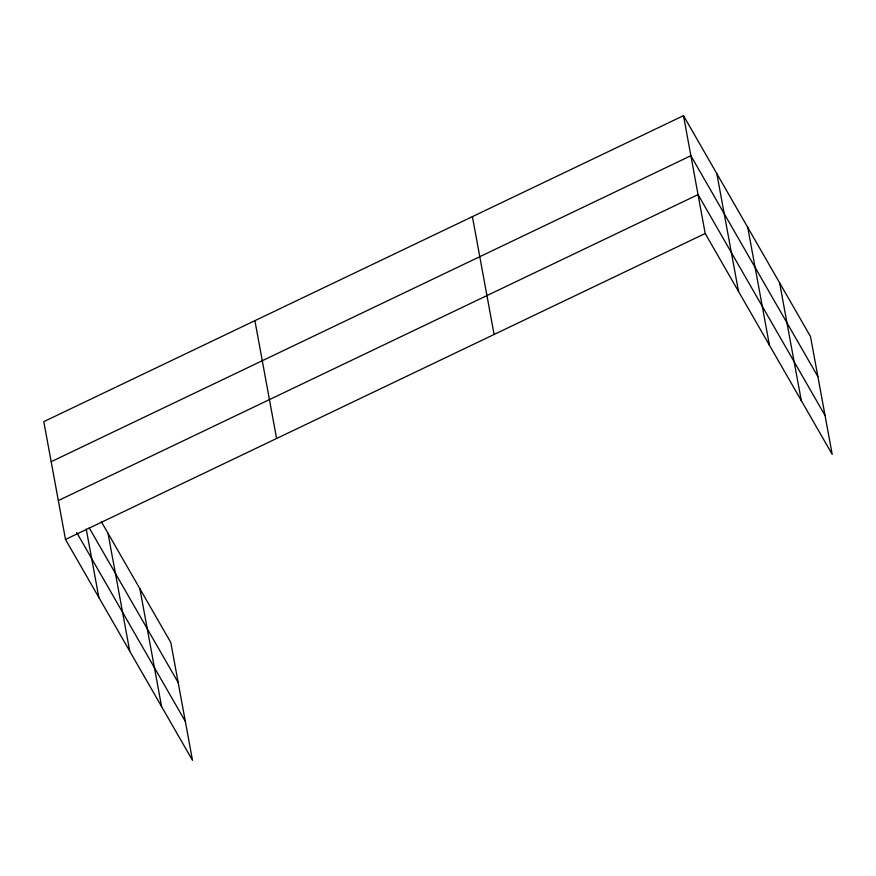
<?xml version="1.0" encoding="UTF-8"?>
<svg xmlns="http://www.w3.org/2000/svg" width="876" height="876" viewBox="0 0 876 876"><rect width="100%" height="100%" fill="white"/><g stroke="black" fill="none" stroke-linecap="round" stroke-linejoin="round"><path stroke-width="1.31" d="M683.499 115.676L705.202 233.498L832.2 454.359L810.508 336.537L683.499 115.676L43.8 421.641L65.492 539.463L192.501 760.324L170.798 642.502L101.32 521.669M51.18 461.696L690.879 155.731L817.877 376.603M58.331 500.579L698.041 194.614L825.039 415.476M65.492 539.463L705.202 233.498M89.21 527.834L178.178 682.557M76.694 532.509L185.34 721.441M779.596 282.784L801.288 400.595M747.743 227.388L769.435 345.21M716.831 173.634L738.523 291.445M472.405 216.646L494.097 334.468M254.905 320.671L276.597 438.493M139.886 588.749L161.589 706.56M108.033 533.353L129.736 651.175M86.231 529.038L98.824 597.41"/></g></svg>
